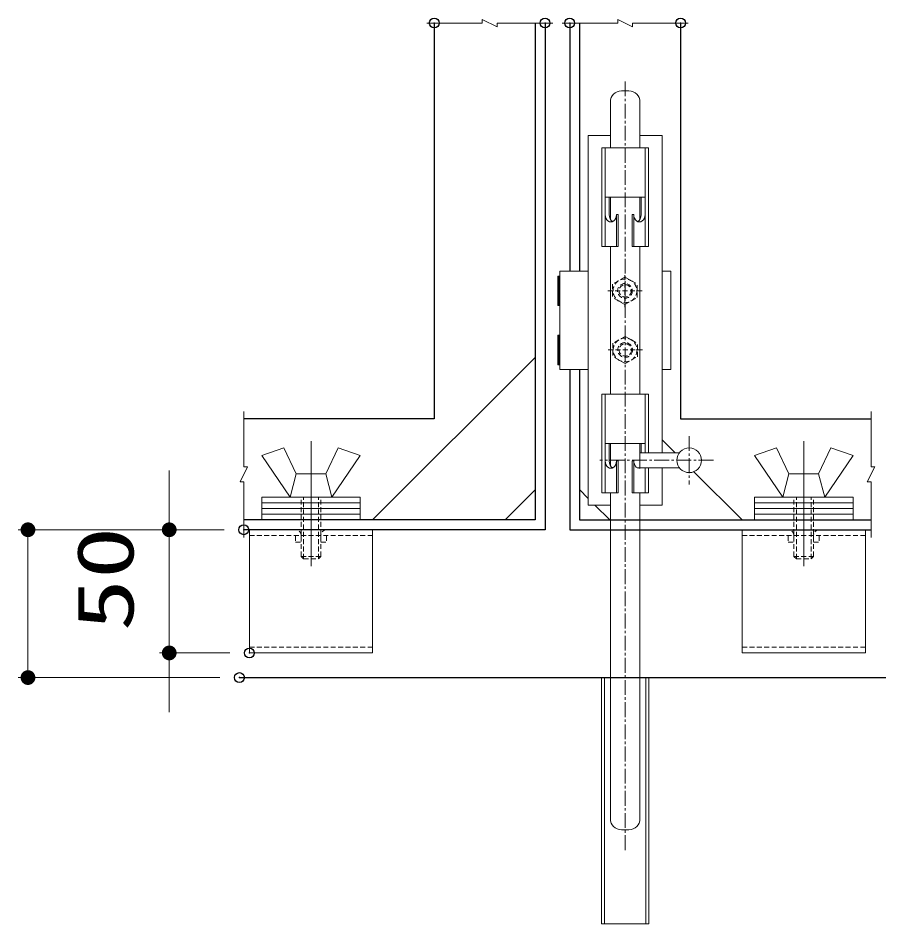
# Model space of a CAD drawing. Units: millimetres, scale not verified. Extents: x -5250 to 5250, y -3712 to 3712.
# Drawn here: x 3283 to 4164, y 1494 to 2413 of the extents above; entities that cross this region are included whole.
import ezdxf
from ezdxf.enums import TextEntityAlignment as Align

# ---------------------------------------------------------------- set-up
doc = ezdxf.new("R2010")
doc.units = ezdxf.units.MM
doc.header["$LTSCALE"] = 20
doc.header["$PDMODE"] = 32
doc.header["$PDSIZE"] = 10
for name, pattern in [('USER1', [50.8, 31.75, -6.35, 6.35, -6.35]), ('USER2', [0.375, 0.25, -0.125]), ('USER4', [1.125, 0.75, -0.125, 0.125, -0.125])]:
    doc.linetypes.add(name, pattern=pattern)
for name, color, linetype, lineweight in [('0-3_D-STR1', 1, 'Continuous', 25), ('0-4_D-STR3', 3, 'Continuous', 13), ('0-5_D-BMK', 2, 'Continuous', 13), ('0-6_D-STR-DIM', 7, 'Continuous', 13), ('0-7_0', 7, 'Continuous', 25), ('0-9_D-BGD', 7, 'Continuous', 25)]:
    doc.layers.add(name, color=color, linetype=linetype, lineweight=lineweight)
doc.layers.add('0-8_Defpoints', color=7, linetype='Continuous')
doc.styles.add('ＭＳ ゴシック', font='')
doc.styles.get('ＭＳ ゴシック').set_extended_font_data('MS Gothic')

# ---------------------------------------------------------------- blocks, each defined once
blk = doc.blocks.new('_DotSmall')
at = {"layer": '0-7_0'}
for points in [[(0, 0), (-2.5, 0), (-2.48, 0.313)], [(0, 0), (-2.48, -0.313), (-2.5, 0)], [(0, 0), (-2.48, 0.313), (-2.421, 0.622)], [(0, 0), (-2.421, -0.622), (-2.48, -0.313)], [(0, 0), (-2.421, 0.622), (-2.324, 0.92)], [(0, 0), (-2.324, -0.92), (-2.421, -0.622)], [(0, 0), (-2.324, 0.92), (-2.191, 1.204)], [(0, 0), (-2.191, -1.204), (-2.324, -0.92)], [(0, 0), (-2.191, 1.204), (-2.023, 1.469)], [(0, 0), (-2.023, -1.469), (-2.191, -1.204)], [(0, 0), (-2.023, 1.469), (-1.822, 1.711)], [(0, 0), (-1.822, -1.711), (-2.023, -1.469)], [(0, 0), (-1.822, 1.711), (-1.594, 1.926)], [(0, 0), (-1.594, -1.926), (-1.822, -1.711)], [(0, 0), (-1.594, 1.926), (-1.34, 2.111)], [(0, 0), (-1.34, -2.111), (-1.594, -1.926)], [(0, 0), (-1.34, 2.111), (-1.064, 2.262)], [(0, 0), (-1.064, -2.262), (-1.34, -2.111)], [(0, 0), (-1.064, 2.262), (-0.773, 2.378)], [(0, 0), (-0.773, -2.378), (-1.064, -2.262)], [(0, 0), (-0.773, 2.378), (-0.468, 2.456)], [(0, 0), (-0.468, -2.456), (-0.773, -2.378)], [(0, 0), (-0.468, 2.456), (-0.157, 2.495)], [(0, 0), (-0.157, -2.495), (-0.468, -2.456)], [(0, 0), (-0.157, 2.495), (0.157, 2.495)], [(0, 0), (0.157, -2.495), (-0.157, -2.495)], [(0, 0), (0.157, 2.495), (0.468, 2.456)], [(0, 0), (0.468, 2.456), (0.773, 2.378)], [(0, 0), (0.773, 2.378), (1.064, 2.262)], [(0, 0), (1.064, 2.262), (1.34, 2.111)], [(0, 0), (1.34, 2.111), (1.594, 1.926)], [(0, 0), (1.594, 1.926), (1.822, 1.711)], [(0, 0), (1.822, 1.711), (2.023, 1.469)], [(0, 0), (2.023, 1.469), (2.191, 1.204)], [(0, 0), (2.191, 1.204), (2.324, 0.92)], [(0, 0), (2.324, 0.92), (2.421, 0.622)], [(0, 0), (2.421, 0.622), (2.48, 0.313)], [(0, 0), (2.48, 0.313), (2.5, 0)], [(0, 0), (0.468, -2.456), (0.157, -2.495)], [(0, 0), (0.773, -2.378), (0.468, -2.456)], [(0, 0), (1.064, -2.262), (0.773, -2.378)], [(0, 0), (1.34, -2.111), (1.064, -2.262)], [(0, 0), (1.594, -1.926), (1.34, -2.111)], [(0, 0), (1.822, -1.711), (1.594, -1.926)], [(0, 0), (2.023, -1.469), (1.822, -1.711)], [(0, 0), (2.191, -1.204), (2.023, -1.469)], [(0, 0), (2.324, -0.92), (2.191, -1.204)], [(0, 0), (2.421, -0.622), (2.324, -0.92)], [(0, 0), (2.48, -0.313), (2.421, -0.622)], [(0, 0), (2.5, 0), (2.48, -0.313)]]:
    blk.add_solid(points, dxfattribs=at)

msp = doc.modelspace()

# ---------------------------------------------------------------- linework, layer by layer
at = {"layer": '0-3_D-STR1'}
for p, q in [((3808.11, 2407.82), (3808.11, 1903.52)), ((3818.11, 2407.82), (3818.11, 1893.52)), ((3843.11, 2407.82), (3843.11, 2156.02)), ((3853.11, 2407.82), (3853.11, 2156.02)), ((3955.61, 2407.82), (3955.61, 2006.02)), ((3808.11, 2068.52), (3643.11, 1903.52)), ((3843.11, 2056.02), (3843.11, 1893.52)), ((3853.11, 2056.02), (3853.11, 1903.52)), ((3955.61, 2006.02), (4148.88, 2006.02)), ((3936.86, 1984.77), (3950.11, 1971.53)), ((3969.15, 1952.48), (4018.11, 1903.52)), ((3808.33, 1934.38), (3777.46, 1903.52)), ((3852.9, 1934.38), (3861.86, 1925.42)), ((3868.76, 1918.52), (3883.76, 1903.52)), ((3808.11, 1903.52), (3512.35, 1903.52)), ((3853.11, 1903.52), (4148.88, 1903.52)), ((3818.11, 1893.52), (3512.35, 1893.52)), ((3843.11, 1893.52), (4148.88, 1893.52))]:
    msp.add_line(p, q, dxfattribs=at)
msp.add_lwpolyline([(3705.61, 2407.82), (3705.61, 2006.02), (3512.35, 2006.02)], dxfattribs=at)
at = {"layer": '0-4_D-STR3', "linetype": 'USER4'}
for p, q in [((3899.36, 2348.47), (3899.36, 1567.48)), ((3964.36, 1988.59), (3964.36, 1939.46)), ((3988.93, 1964.03), (3873.53, 1964.03)), ((3580.61, 1951.77), (3580.61, 1862.1)), ((4080.61, 1951.77), (4080.61, 1862.1)), ((3580.61, 1934.02), (3580.61, 1913.27)), ((4080.61, 1934.02), (4080.61, 1913.27)), ((3580.61, 1928.27), (3580.61, 1907.52)), ((3580.61, 1922.52), (3580.61, 1901.77)), ((4080.61, 1928.27), (4080.61, 1907.52)), ((4080.61, 1922.52), (4080.61, 1901.77)), ((3580.61, 1916.77), (3580.61, 1896.02)), ((4080.61, 1916.77), (4080.61, 1896.02))]:
    msp.add_line(p, q, dxfattribs=at)
at = {"layer": '0-4_D-STR3'}
for p, q in [((3895.61, 2339.03), (3903.11, 2339.03)), ((3884.36, 2327.78), (3884.36, 2281.02)), ((3914.36, 2327.78), (3914.36, 2281.02)), ((3861.86, 2293.52), (3861.86, 1918.52)), ((3861.86, 2293.52), (3884.36, 2293.52)), ((3914.36, 2293.52), (3936.86, 2293.52)), ((3936.86, 2293.52), (3936.86, 1971.53)), ((3875.61, 2281.02), (3923.11, 2281.02)), ((3875.61, 2281.02), (3875.61, 2181.02)), ((3879.11, 2281.02), (3879.11, 2181.02)), ((3919.61, 2281.02), (3919.61, 2181.02)), ((3923.11, 2281.02), (3923.11, 2181.02)), ((3919.61, 2231.02), (3879.11, 2231.02)), ((3883.11, 2231.02), (3883.11, 2213.52)), ((3884.36, 2231.02), (3884.36, 2208.32)), ((3914.36, 2231.02), (3914.36, 2208.32)), ((3915.62, 2213.52), (3915.61, 2231.02)), ((3890.61, 2213.52), (3890.61, 2181.02)), ((3890.61, 2213.52), (3890.61, 2181.02)), ((3890.61, 2213.36), (3892.34, 2213.36)), ((3892.34, 2213.36), (3892.34, 2181.02)), ((3906.39, 2213.36), (3906.39, 2181.02)), ((3908.11, 2213.36), (3906.39, 2213.36)), ((3908.11, 2213.52), (3908.11, 2181.02)), ((3875.61, 2181.02), (3892.34, 2181.02)), ((3884.36, 2181.02), (3884.36, 2031.02)), ((3906.39, 2181.02), (3923.11, 2181.02)), ((3914.36, 2181.02), (3914.36, 2031.02)), ((3833.11, 2156.02), (3861.86, 2156.02)), ((3833.11, 2156.02), (3833.11, 2056.02)), ((3936.86, 2156.02), (3945.61, 2156.02)), ((3945.61, 2156.02), (3945.61, 2056.02)), ((3830.94, 2121.02), (3830.94, 2151.02)), ((3830.94, 2151.02), (3832.19, 2151.02)), ((3830.94, 2142.27), (3830.94, 2129.77)), ((3830.94, 2142.27), (3830.94, 2129.77)), ((3830.94, 2121.02), (3832.19, 2121.02)), ((3832.19, 2121.02), (3833.11, 2121.81)), ((3830.94, 2061.02), (3830.94, 2091.02)), ((3830.94, 2091.02), (3832.19, 2091.02)), ((3830.94, 2082.27), (3830.94, 2069.77)), ((3830.94, 2082.27), (3830.94, 2069.77)), ((3830.94, 2061.02), (3832.19, 2061.02)), ((3832.19, 2061.02), (3833.11, 2061.81)), ((3833.11, 2056.02), (3861.86, 2056.02)), ((3936.86, 2056.02), (3945.61, 2056.02)), ((3875.61, 2031.02), (3923.11, 2031.02)), ((3875.61, 2031.02), (3875.61, 1931.02)), ((3879.11, 2031.02), (3879.11, 1931.02)), ((3919.61, 2031.02), (3919.61, 1971.53)), ((3923.11, 2031.02), (3923.11, 1971.53)), ((3919.61, 1981.02), (3879.11, 1981.02)), ((3883.11, 1981.02), (3883.11, 1963.52)), ((3884.36, 1981.02), (3884.36, 1958.32)), ((3914.36, 1981.02), (3914.36, 1955.98)), ((3915.61, 1971.53), (3915.61, 1981.02)), ((3559.36, 1926.52), (3530.61, 1969.02)), ((3601.86, 1926.52), (3630.61, 1969.02)), ((3954.36, 1971.53), (3914.36, 1971.53)), ((4059.36, 1926.52), (4030.61, 1969.02)), ((4101.86, 1926.52), (4130.61, 1969.02)), ((3890.61, 1963.52), (3890.61, 1931.02)), ((3890.61, 1963.52), (3890.61, 1931.02)), ((3890.61, 1963.36), (3892.34, 1963.36)), ((3892.34, 1963.36), (3892.34, 1931.02)), ((3906.39, 1963.36), (3906.39, 1931.02)), ((3908.11, 1963.36), (3906.39, 1963.36)), ((3908.11, 1963.52), (3908.11, 1931.02)), ((3559.36, 1926.52), (3565.61, 1950.27)), ((3565.61, 1950.27), (3595.61, 1950.27)), ((3954.36, 1956.53), (3911.65, 1956.53)), ((3919.61, 1956.53), (3919.61, 1931.02)), ((3923.11, 1956.53), (3923.11, 1931.02)), ((3936.86, 1956.53), (3936.86, 1918.52)), ((4059.36, 1926.52), (4065.61, 1950.27)), ((4065.61, 1950.27), (4095.61, 1950.27)), ((3875.61, 1931.02), (3892.34, 1931.02)), ((3884.36, 1931.02), (3884.36, 1600.28)), ((3906.39, 1931.02), (3923.11, 1931.02)), ((3914.36, 1931.02), (3914.36, 1600.28)), ((3530.61, 1926.52), (3530.61, 1920.77)), ((3530.61, 1926.52), (3630.61, 1926.52)), ((3559.36, 1926.52), (3601.86, 1926.52)), ((3599.86, 1926.52), (3561.36, 1926.52)), ((3630.61, 1926.52), (3630.61, 1920.77)), ((4030.61, 1926.52), (4030.61, 1920.77)), ((4030.61, 1926.52), (4130.61, 1926.52)), ((4059.36, 1926.52), (4101.86, 1926.52)), ((4099.86, 1926.52), (4061.36, 1926.52)), ((4130.61, 1926.52), (4130.61, 1920.77)), ((3530.61, 1920.77), (3630.61, 1920.77)), ((3530.61, 1920.77), (3530.61, 1915.02)), ((3530.61, 1920.77), (3630.61, 1920.77)), ((3530.61, 1915.02), (3630.61, 1915.02)), ((3530.61, 1915.02), (3530.61, 1909.27)), ((3530.61, 1915.02), (3630.61, 1915.02)), ((3630.61, 1920.77), (3630.61, 1915.02)), ((3630.61, 1915.02), (3630.61, 1909.27)), ((3861.86, 1918.52), (3884.36, 1918.52)), ((3914.36, 1918.52), (3936.86, 1918.52)), ((4030.61, 1920.77), (4130.61, 1920.77)), ((4030.61, 1920.77), (4030.61, 1915.02)), ((4030.61, 1920.77), (4130.61, 1920.77)), ((4030.61, 1915.02), (4130.61, 1915.02)), ((4030.61, 1915.02), (4030.61, 1909.27)), ((4030.61, 1915.02), (4130.61, 1915.02)), ((4130.61, 1920.77), (4130.61, 1915.02)), ((4130.61, 1915.02), (4130.61, 1909.27)), ((3530.61, 1909.27), (3630.61, 1909.27)), ((3530.61, 1909.27), (3530.61, 1903.52)), ((3530.61, 1909.27), (3630.61, 1909.27)), ((3530.61, 1903.52), (3630.61, 1903.52)), ((3630.61, 1909.27), (3630.61, 1903.52)), ((4030.61, 1909.27), (4130.61, 1909.27)), ((4030.61, 1909.27), (4030.61, 1903.52)), ((4030.61, 1909.27), (4130.61, 1909.27)), ((4030.61, 1903.52), (4130.61, 1903.52)), ((4130.61, 1909.27), (4130.61, 1903.52)), ((3518.11, 1893.52), (3518.11, 1768.52)), ((3518.11, 1893.52), (3643.11, 1893.52)), ((3643.11, 1893.52), (3643.11, 1768.52)), ((4018.11, 1893.52), (4018.11, 1768.52)), ((4018.11, 1893.52), (4143.11, 1893.52)), ((4143.11, 1893.52), (4143.11, 1768.52)), ((3518.11, 1768.52), (3643.11, 1768.52)), ((4018.11, 1768.52), (4143.11, 1768.52)), ((3875.49, 1743.52), (3875.49, 1493.52)), ((3878.49, 1743.52), (3878.49, 1493.52)), ((3920.24, 1743.52), (3920.24, 1493.52)), ((3923.24, 1743.52), (3923.24, 1493.52)), ((3895.61, 1589.03), (3903.11, 1589.03)), ((3875.49, 1493.52), (3923.24, 1493.52))]:
    msp.add_line(p, q, dxfattribs=at)
at = {"layer": '0-4_D-STR3', "linetype": 'USER2'}
for p, q in [((3899.18, 2151.9), (3899.18, 2119.6)), ((3899.18, 2149.83), (3886.68, 2142.83)), ((3886.68, 2142.83), (3886.68, 2129.21)), ((3899.18, 2149.83), (3911.68, 2142.83)), ((3911.68, 2129.21), (3911.68, 2142.83)), ((3881.81, 2136.02), (3916.92, 2136.02)), ((3899.18, 2122.21), (3886.68, 2129.21)), ((3899.18, 2122.21), (3911.68, 2129.21)), ((3899.36, 2089.83), (3886.86, 2082.83)), ((3899.36, 2089.83), (3911.86, 2082.83)), ((3886.86, 2082.83), (3886.86, 2069.21)), ((3911.86, 2069.21), (3911.86, 2082.83)), ((3882, 2076.02), (3917.11, 2076.02)), ((3899.36, 2062.21), (3886.86, 2069.21)), ((3899.36, 2062.21), (3911.86, 2069.21)), ((3570.61, 1866.52), (3570.61, 1926.52)), ((3573.11, 1864.02), (3573.11, 1926.52)), ((3588.11, 1864.02), (3588.11, 1926.52)), ((3590.61, 1866.52), (3590.61, 1926.52)), ((4070.61, 1866.52), (4070.61, 1926.52)), ((4073.11, 1864.02), (4073.11, 1926.52)), ((4088.11, 1864.02), (4088.11, 1926.52)), ((4090.61, 1866.52), (4090.61, 1926.52)), ((3518.11, 1887.77), (3643.11, 1887.77)), ((3564.86, 1887.27), (3564.86, 1881.02)), ((3570.61, 1887.77), (3570.61, 1881.02)), ((3590.61, 1887.77), (3590.61, 1881.02)), ((3596.36, 1887.27), (3596.36, 1881.02)), ((4018.11, 1887.77), (4143.11, 1887.77)), ((4064.86, 1887.27), (4064.86, 1881.02)), ((4070.61, 1887.77), (4070.61, 1881.02)), ((4090.61, 1887.77), (4090.61, 1881.02)), ((4096.36, 1887.27), (4096.36, 1881.02)), ((3564.86, 1881.02), (3570.61, 1881.02)), ((3590.61, 1881.02), (3596.36, 1881.02)), ((4064.86, 1881.02), (4070.61, 1881.02)), ((4090.61, 1881.02), (4096.36, 1881.02)), ((3570.61, 1866.52), (3590.61, 1866.52)), ((3573.11, 1864.02), (3570.61, 1866.52)), ((3588.11, 1864.02), (3590.61, 1866.52)), ((4070.61, 1866.52), (4090.61, 1866.52)), ((4073.11, 1864.02), (4070.61, 1866.52)), ((4088.11, 1864.02), (4090.61, 1866.52)), ((3573.11, 1864.02), (3588.11, 1864.02)), ((4073.11, 1864.02), (4088.11, 1864.02)), ((3518.11, 1774.27), (3643.11, 1774.27)), ((4018.11, 1774.27), (4143.11, 1774.27))]:
    msp.add_line(p, q, dxfattribs=at)
at = {"layer": '0-4_D-STR3', "linetype": 'USER1'}
for p, q in [((3580.61, 1856.52), (3580.61, 1983.4)), ((4080.61, 1856.52), (4080.61, 1983.4))]:
    msp.add_line(p, q, dxfattribs=at)
at = {"layer": '0-4_D-STR3'}
for points in [[(3832.19, 2121.02), (3832.19, 2151.02), (3833.11, 2150.24)], [(3832.19, 2061.02), (3832.19, 2091.02), (3833.11, 2090.24)], [(3565.61, 1950.27), (3553.11, 1976.52), (3530.61, 1969.02)], [(3601.86, 1926.52), (3595.61, 1950.27), (3608.11, 1976.52), (3630.61, 1969.02)], [(4065.61, 1950.27), (4053.11, 1976.52), (4030.61, 1969.02)], [(4101.86, 1926.52), (4095.61, 1950.27), (4108.11, 1976.52), (4130.61, 1969.02)]]:
    msp.add_lwpolyline(points, dxfattribs=at)
at = {"layer": '0-4_D-STR3', "linetype": 'USER2'}
for centre, radius in [((3899.18, 2136.02), 12.05), ((3899.18, 2136.02), 7.5), ((3899.36, 2136.02), 6.25), ((3899.36, 2076.02), 12.05), ((3899.36, 2076.02), 7.5), ((3899.55, 2076.02), 6.25)]:
    msp.add_circle(centre, radius, dxfattribs=at)
at = {"layer": '0-4_D-STR3'}
msp.add_circle((3964.36, 1964.03), 12.5, dxfattribs=at)
for centre, radius, start, end in [((3895.61, 2327.78), 11.25, 90, 180), ((3903.11, 2327.78), 11.25, 0, 90), ((3564.36, 1887.27), 0.5, 0, 90), ((3596.86, 1887.27), 0.5, 90, 180), ((4064.36, 1887.27), 0.5, 0, 90), ((4096.86, 1887.27), 0.5, 90, 180), ((3895.61, 1600.28), 11.25, 180, 270), ((3903.11, 1600.28), 11.25, 270, 0)]:
    msp.add_arc(centre, radius, start, end, dxfattribs=at)
at = {"layer": '0-4_D-STR3', "linetype": 'USER2'}
for centre, start, end in [((3564.86, 1887.77), 0, 90), ((3596.36, 1887.77), 90, 180), ((4064.86, 1887.77), 0, 90), ((4096.36, 1887.77), 90, 180)]:
    msp.add_arc(centre, 5.75, start, end, dxfattribs=at)
at = {"layer": '0-4_D-STR3'}
for centre, ratio, start_param, end_param in [((3884.86, 2213.45), 0.766727, 1.561154, 4.722031), ((3887.73, 2213.45), 0.615242, 1.561154, 2.861654), ((3913.86, 2213.45), 0.766727, 1.561154, 4.722031), ((3911, 2213.45), 0.615242, 3.421531, 4.722031), ((3884.86, 1963.45), 0.766727, 1.561154, 4.722031), ((3887.73, 1963.45), 0.615242, 1.561154, 2.861654), ((3913.86, 1963.45), 0.766727, 1.561154, 3.536946)]:
    msp.add_ellipse(centre, major_axis=(0, 7.5), ratio=ratio, start_param=start_param, end_param=end_param, dxfattribs=at)
at = {"layer": '0-5_D-BMK'}
for p, q in [((3754.36, 2411.57), (3769.36, 2404.07)), ((3754.36, 2407.82), (3754.36, 2411.57)), ((3891.86, 2411.57), (3906.86, 2404.07)), ((3891.86, 2407.82), (3891.86, 2411.57)), ((3698.03, 2407.82), (3754.36, 2407.82)), ((3769.36, 2407.82), (3825.84, 2407.82)), ((3769.36, 2404.07), (3769.36, 2407.82)), ((3835.53, 2407.82), (3891.86, 2407.82)), ((3906.86, 2407.82), (3963.34, 2407.82)), ((3906.86, 2404.07), (3906.86, 2407.82)), ((3516.1, 1957.27), (3508.6, 1942.27)), ((4152.63, 1957.27), (4145.13, 1942.27)), ((3508.6, 1942.27), (3512.35, 1942.27)), ((3512.35, 1942.27), (3512.35, 1885.79)), ((4145.13, 1942.27), (4148.88, 1942.27)), ((4148.88, 1942.27), (4148.88, 1885.79))]:
    msp.add_line(p, q, dxfattribs=at)
for points in [[(3512.35, 2013.61), (3512.35, 1957.27), (3516.1, 1957.27)], [(4148.88, 2013.61), (4148.88, 1957.27), (4152.63, 1957.27)]]:
    msp.add_lwpolyline(points, dxfattribs=at)
at = {"layer": '0-6_D-STR-DIM'}
for p, q in [((3436.72, 1893.52), (3436.72, 1953.52)), ((3492.35, 1893.52), (3283.37, 1893.52)), ((3293.37, 1893.52), (3293.37, 1743.52)), ((3492.35, 1893.52), (3426.72, 1893.52)), ((3436.72, 1768.52), (3436.72, 1893.52)), ((3498.11, 1768.52), (3426.72, 1768.52)), ((3436.72, 1768.52), (3436.72, 1708.52)), ((3487.94, 1743.52), (3283.37, 1743.52))]:
    msp.add_line(p, q, dxfattribs=at)
at = {"layer": '0-8_Defpoints'}
for p in [(3705.61, 2407.82), (3818.11, 2407.82), (3843.11, 2407.82), (3955.61, 2407.82), (3436.72, 1893.52), (3512.35, 1893.52), (3518.11, 1768.52), (3293.37, 1743.52), (3507.94, 1743.52)]:
    msp.add_point(p, dxfattribs=at)
at = {"layer": '0-9_D-BGD'}
msp.add_line((3507.94, 1743.52), (4163.96, 1743.52), dxfattribs=at)

# ---------------------------------------------------------------- block references
at = {"layer": '0-6_D-STR-DIM', "xscale": 3, "yscale": 3}
for p, rotation in [((3293.37, 1893.52), 90), ((3436.72, 1893.52), 270), ((3436.72, 1768.52), 90), ((3293.37, 1743.52), 270)]:
    msp.add_blockref('_DotSmall', p, dxfattribs=dict(at, rotation=rotation))

# ---------------------------------------------------------------- texts
at = {"layer": '0-6_D-STR-DIM', "style": 'ＭＳ ゴシック', "width": 1.35}
msp.add_text('50', height=57.77, rotation=90, dxfattribs=at).set_placement((3417.83, 1790.52), align=Align.BOTTOM_LEFT)

doc.saveas('drawing.dxf')
